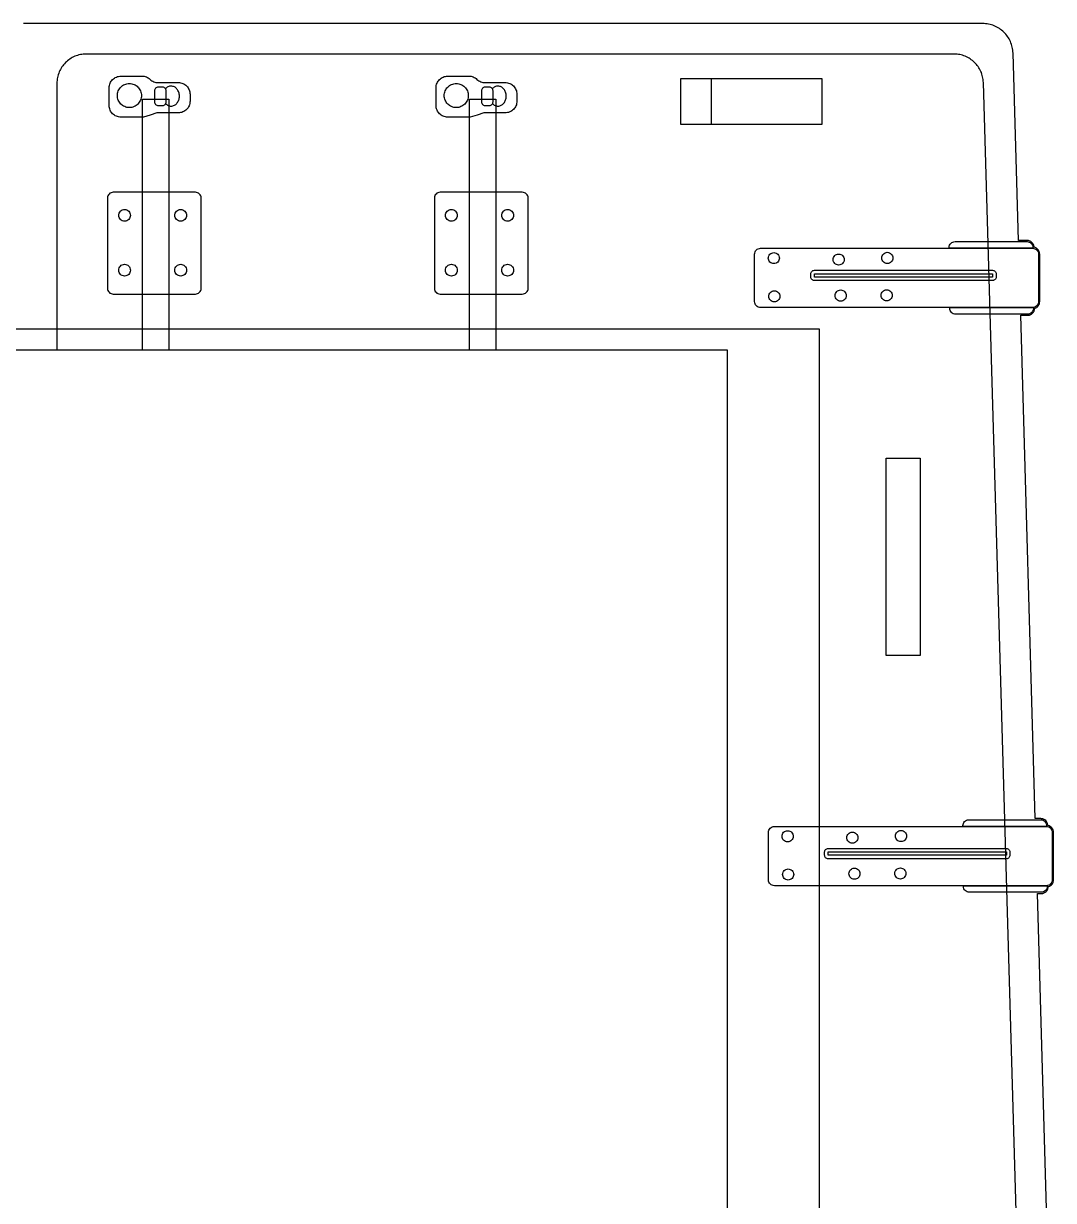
# Model space of a CAD drawing. Extents: x -295 to 296, y -191 to 193.
# Drawn here: x -168.9 to -46, y 26 to 166.5 of the extents above; entities that cross this region are included whole.
import ezdxf

# ---------------------------------------------------------------- set-up
doc = ezdxf.new("R2010")
doc.units = 0
doc.layers.add('레이어_1', color=18, linetype='CONTINUOUS')
doc.layers.add('레이어_2', color=1, linetype='CONTINUOUS')

msp = doc.modelspace()

# ---------------------------------------------------------------- linework, layer by layer
at = {"layer": '레이어_1'}
for points in [[(-46.49, 12.47), (-47.94, 62.67), (-47.46, 62.67), (-47.38, 62.68), (-47.3, 62.69), (-47.22, 62.71), (-47.14, 62.74), (-47.07, 62.77), (-47, 62.81), (-46.88, 62.91), (-46.82, 62.97), (-46.77, 63.04), (-46.73, 63.1), (-46.7, 63.18), (-46.67, 63.25), (-46.64, 63.33), (-46.63, 63.41), (-46.62, 63.5), (-46.5, 63.55), (-46.38, 63.61), (-46.27, 63.7), (-46.19, 63.8), (-46.11, 63.91), (-46.06, 64.03), (-46.03, 64.17), (-46.02, 64.3), (-46.02, 69.97), (-46.03, 70.12), (-46.07, 70.25), (-46.13, 70.38), (-46.21, 70.5), (-46.3, 70.6), (-46.42, 70.68), (-46.55, 70.75), (-46.69, 70.79), (-46.69, 70.88), (-46.71, 70.96), (-46.73, 71.03), (-46.76, 71.11), (-46.8, 71.18), (-46.84, 71.25), (-46.94, 71.37), (-47.06, 71.47), (-47.13, 71.51), (-47.2, 71.54), (-47.28, 71.57), (-47.36, 71.59), (-47.44, 71.6), (-47.53, 71.61), (-48.2, 71.61), (-49.93, 131.67), (-49.11, 131.67), (-49.02, 131.67), (-48.94, 131.68), (-48.86, 131.7), (-48.78, 131.73), (-48.71, 131.77), (-48.64, 131.81), (-48.52, 131.91), (-48.47, 131.97), (-48.42, 132.03), (-48.37, 132.1), (-48.34, 132.17), (-48.31, 132.24), (-48.29, 132.32), (-48.27, 132.4), (-48.27, 132.49), (-48.14, 132.54), (-48.02, 132.61), (-47.92, 132.69), (-47.83, 132.79), (-47.76, 132.9), (-47.7, 133.03), (-47.67, 133.16), (-47.66, 133.3), (-47.66, 138.96), (-47.67, 139.11), (-47.71, 139.25), (-47.77, 139.37), (-47.85, 139.49), (-47.95, 139.59), (-48.06, 139.68), (-48.19, 139.74), (-48.33, 139.78), (-48.34, 139.87), (-48.35, 139.95), (-48.37, 140.03), (-48.4, 140.1), (-48.44, 140.17), (-48.48, 140.24), (-48.58, 140.36), (-48.71, 140.46), (-48.78, 140.5), (-48.85, 140.53), (-48.92, 140.56), (-49, 140.58), (-49.08, 140.59), (-49.17, 140.6), (-50.19, 140.6), (-50.84, 162.95), (-50.85, 163.13), (-50.87, 163.31), (-50.89, 163.49), (-50.93, 163.66), (-50.97, 163.84), (-51.03, 164), (-51.09, 164.17), (-51.15, 164.33), (-51.23, 164.49), (-51.31, 164.64), (-51.4, 164.79), (-51.49, 164.93), (-51.6, 165.07), (-51.71, 165.2), (-51.82, 165.33), (-51.94, 165.45), (-52.07, 165.57), (-52.2, 165.68), (-52.33, 165.78), (-52.47, 165.88), (-52.62, 165.97), (-52.77, 166.06), (-52.93, 166.14), (-53.08, 166.21), (-53.25, 166.27), (-53.41, 166.32), (-53.58, 166.37), (-53.76, 166.41), (-53.93, 166.44), (-54.11, 166.46), (-54.29, 166.48), (-54.48, 166.48), (-164.95, 166.48), (-168.94, 166.48)], [(-47.7, -71.5), (-54.38, 159.44), (-54.39, 159.62), (-54.41, 159.79), (-54.43, 159.96), (-54.47, 160.13), (-54.51, 160.3), (-54.56, 160.46), (-54.62, 160.62), (-54.68, 160.77), (-54.75, 160.92), (-54.83, 161.07), (-54.92, 161.21), (-55.01, 161.35), (-55.11, 161.48), (-55.21, 161.61), (-55.32, 161.73), (-55.44, 161.85), (-55.56, 161.96), (-55.68, 162.07), (-55.82, 162.17), (-55.95, 162.27), (-56.09, 162.35), (-56.24, 162.43), (-56.39, 162.51), (-56.54, 162.58), (-56.7, 162.64), (-56.86, 162.69), (-57.02, 162.74), (-57.18, 162.77), (-57.35, 162.8), (-57.53, 162.82), (-57.7, 162.84), (-57.88, 162.84), (-161.45, 162.84), (-161.63, 162.84), (-161.81, 162.82), (-161.99, 162.8), (-162.16, 162.77), (-162.33, 162.73), (-162.49, 162.68), (-162.66, 162.63), (-162.82, 162.57), (-162.97, 162.5), (-163.12, 162.42), (-163.27, 162.33), (-163.41, 162.24), (-163.55, 162.15), (-163.68, 162.04), (-163.81, 161.93), (-163.93, 161.82), (-164.04, 161.69), (-164.15, 161.57), (-164.26, 161.44), (-164.36, 161.3), (-164.45, 161.16), (-164.53, 161.01), (-164.61, 160.86), (-164.68, 160.7), (-164.74, 160.55), (-164.8, 160.38), (-164.84, 160.22), (-164.88, 160.05), (-164.91, 159.87), (-164.94, 159.7), (-164.95, 159.52), (-164.95, 159.34), (-164.95, 127.5)]]:
    msp.add_lwpolyline(points, dxfattribs=at)
for points in [[(-252.94, 22.5), (-84.94, 22.5), (-84.94, 127.5), (-252.94, 127.5)], [(-61.91, 114.61), (-61.91, 91.09), (-65.97, 91.09), (-65.97, 114.61)], [(-61.91, 114.61), (-61.91, 91.09), (-65.97, 91.09), (-65.97, 114.61)]]:
    msp.add_lwpolyline(points, close=True, dxfattribs=at)
at = {"layer": '레이어_2'}
for points in [[(-149.07, 158.04), (-149.07, 157.22), (-149.08, 157.08), (-149.1, 156.94), (-149.13, 156.8), (-149.18, 156.67), (-149.24, 156.55), (-149.31, 156.44), (-149.39, 156.33), (-149.48, 156.23), (-149.58, 156.14), (-149.69, 156.06), (-149.8, 155.99), (-149.93, 155.93), (-150.06, 155.88), (-150.19, 155.85), (-150.33, 155.83), (-150.47, 155.82), (-153.02, 155.82), (-153.83, 155.56), (-154.64, 155.3), (-157.32, 155.3), (-157.46, 155.31), (-157.6, 155.33), (-157.73, 155.37), (-157.86, 155.41), (-157.99, 155.47), (-158.1, 155.54), (-158.21, 155.62), (-158.31, 155.71), (-158.4, 155.81), (-158.48, 155.92), (-158.55, 156.04), (-158.61, 156.16), (-158.65, 156.29), (-158.69, 156.42), (-158.71, 156.56), (-158.72, 156.7), (-158.72, 158.81), (-158.71, 158.96), (-158.69, 159.09), (-158.65, 159.23), (-158.61, 159.36), (-158.55, 159.48), (-158.48, 159.59), (-158.4, 159.7), (-158.31, 159.8), (-158.21, 159.89), (-158.1, 159.97), (-157.99, 160.04), (-157.86, 160.1), (-157.73, 160.15), (-157.6, 160.18), (-157.46, 160.2), (-157.32, 160.21), (-154.8, 160.21), (-154.8, 160.21), (-154.67, 160.21), (-154.54, 160.19), (-154.41, 160.16), (-154.28, 160.11), (-154.16, 160.06), (-154.05, 159.99), (-153.94, 159.91), (-153.84, 159.82), (-153.73, 159.74), (-153.63, 159.66), (-153.51, 159.59), (-153.39, 159.54), (-153.26, 159.49), (-153.14, 159.46), (-153, 159.44), (-152.87, 159.44), (-150.47, 159.44), (-150.33, 159.43), (-150.19, 159.41), (-150.06, 159.37), (-149.93, 159.33), (-149.8, 159.27), (-149.69, 159.2), (-149.58, 159.12), (-149.48, 159.03), (-149.39, 158.93), (-149.31, 158.82), (-149.24, 158.7), (-149.18, 158.58), (-149.13, 158.45), (-149.1, 158.32), (-149.08, 158.18)], [(-110.06, 158.04), (-110.06, 157.22), (-110.07, 157.08), (-110.09, 156.94), (-110.12, 156.8), (-110.17, 156.67), (-110.23, 156.55), (-110.3, 156.44), (-110.38, 156.33), (-110.47, 156.23), (-110.57, 156.14), (-110.68, 156.06), (-110.79, 155.99), (-110.91, 155.93), (-111.04, 155.88), (-111.18, 155.85), (-111.32, 155.83), (-111.46, 155.82), (-114, 155.82), (-114.81, 155.56), (-115.62, 155.3), (-118.3, 155.3), (-118.45, 155.31), (-118.59, 155.33), (-118.72, 155.37), (-118.85, 155.41), (-118.97, 155.47), (-119.09, 155.54), (-119.19, 155.62), (-119.29, 155.71), (-119.38, 155.81), (-119.47, 155.92), (-119.54, 156.04), (-119.59, 156.16), (-119.64, 156.29), (-119.68, 156.42), (-119.7, 156.56), (-119.7, 156.7), (-119.7, 158.81), (-119.7, 158.96), (-119.68, 159.09), (-119.64, 159.23), (-119.59, 159.36), (-119.54, 159.48), (-119.47, 159.59), (-119.38, 159.7), (-119.29, 159.8), (-119.19, 159.89), (-119.09, 159.97), (-118.97, 160.04), (-118.85, 160.1), (-118.72, 160.15), (-118.59, 160.18), (-118.45, 160.2), (-118.3, 160.21), (-115.79, 160.21), (-115.79, 160.21), (-115.66, 160.21), (-115.52, 160.19), (-115.39, 160.16), (-115.27, 160.11), (-115.15, 160.06), (-115.03, 159.99), (-114.92, 159.91), (-114.82, 159.82), (-114.72, 159.74), (-114.61, 159.66), (-114.5, 159.59), (-114.38, 159.54), (-114.25, 159.49), (-114.12, 159.46), (-113.99, 159.44), (-113.86, 159.44), (-111.46, 159.44), (-111.32, 159.43), (-111.18, 159.41), (-111.04, 159.37), (-110.91, 159.33), (-110.79, 159.27), (-110.68, 159.2), (-110.57, 159.12), (-110.47, 159.03), (-110.38, 158.93), (-110.3, 158.82), (-110.23, 158.7), (-110.17, 158.58), (-110.12, 158.45), (-110.09, 158.32), (-110.07, 158.18)], [(-156.31, 159.32), (-156.16, 159.31), (-156.02, 159.29), (-155.88, 159.26), (-155.75, 159.21), (-155.62, 159.15), (-155.5, 159.08), (-155.39, 158.99), (-155.29, 158.9), (-155.2, 158.8), (-155.12, 158.69), (-155.05, 158.57), (-154.99, 158.44), (-154.94, 158.31), (-154.9, 158.18), (-154.88, 158.03), (-154.87, 157.89), (-154.88, 157.74), (-154.9, 157.6), (-154.94, 157.46), (-154.99, 157.33), (-155.05, 157.2), (-155.12, 157.09), (-155.2, 156.98), (-155.29, 156.87), (-155.39, 156.78), (-155.5, 156.7), (-155.62, 156.63), (-155.75, 156.57), (-155.88, 156.52), (-156.02, 156.48), (-156.16, 156.46), (-156.31, 156.45), (-156.45, 156.46), (-156.6, 156.48), (-156.73, 156.52), (-156.86, 156.57), (-156.99, 156.63), (-157.11, 156.7), (-157.22, 156.78), (-157.32, 156.87), (-157.41, 156.98), (-157.49, 157.09), (-157.57, 157.2), (-157.63, 157.33), (-157.68, 157.46), (-157.71, 157.6), (-157.73, 157.74), (-157.74, 157.89), (-157.73, 158.03), (-157.71, 158.18), (-157.68, 158.31), (-157.63, 158.44), (-157.57, 158.57), (-157.49, 158.69), (-157.41, 158.8), (-157.32, 158.9), (-157.22, 158.99), (-157.11, 159.08), (-156.99, 159.15), (-156.86, 159.21), (-156.73, 159.26), (-156.6, 159.29), (-156.45, 159.31)], [(-152.38, 158.92), (-152.29, 158.92), (-152.21, 158.89), (-152.14, 158.85), (-152.08, 158.8), (-152.03, 158.74), (-151.99, 158.67), (-151.97, 158.59), (-151.96, 158.5), (-151.96, 157.09), (-151.97, 157), (-151.99, 156.92), (-152.03, 156.85), (-152.08, 156.79), (-152.14, 156.74), (-152.21, 156.7), (-152.29, 156.68), (-152.38, 156.67), (-152.84, 156.67), (-152.93, 156.68), (-153.01, 156.7), (-153.08, 156.74), (-153.14, 156.79), (-153.19, 156.85), (-153.23, 156.92), (-153.25, 157), (-153.26, 157.09), (-153.26, 158.5), (-153.25, 158.59), (-153.23, 158.67), (-153.19, 158.74), (-153.14, 158.8), (-153.08, 158.85), (-153.01, 158.89), (-152.93, 158.92), (-152.84, 158.92)], [(-117.29, 159.32), (-117.15, 159.31), (-117, 159.29), (-116.87, 159.26), (-116.74, 159.21), (-116.61, 159.15), (-116.49, 159.08), (-116.38, 158.99), (-116.28, 158.9), (-116.19, 158.8), (-116.1, 158.69), (-116.03, 158.57), (-115.97, 158.44), (-115.92, 158.31), (-115.89, 158.18), (-115.87, 158.03), (-115.86, 157.89), (-115.87, 157.74), (-115.89, 157.6), (-115.92, 157.46), (-115.97, 157.33), (-116.03, 157.2), (-116.1, 157.09), (-116.19, 156.98), (-116.28, 156.87), (-116.38, 156.78), (-116.49, 156.7), (-116.61, 156.63), (-116.74, 156.57), (-116.87, 156.52), (-117, 156.48), (-117.15, 156.46), (-117.29, 156.45), (-117.44, 156.46), (-117.58, 156.48), (-117.72, 156.52), (-117.85, 156.57), (-117.98, 156.63), (-118.09, 156.7), (-118.2, 156.78), (-118.31, 156.87), (-118.4, 156.98), (-118.48, 157.09), (-118.55, 157.2), (-118.61, 157.33), (-118.66, 157.46), (-118.7, 157.6), (-118.72, 157.74), (-118.73, 157.89), (-118.72, 158.03), (-118.7, 158.18), (-118.66, 158.31), (-118.61, 158.44), (-118.55, 158.57), (-118.48, 158.69), (-118.4, 158.8), (-118.31, 158.9), (-118.2, 158.99), (-118.09, 159.08), (-117.98, 159.15), (-117.85, 159.21), (-117.72, 159.26), (-117.58, 159.29), (-117.44, 159.31)], [(-113.36, 158.92), (-113.28, 158.92), (-113.2, 158.89), (-113.13, 158.85), (-113.07, 158.8), (-113.02, 158.74), (-112.98, 158.67), (-112.95, 158.59), (-112.94, 158.5), (-112.94, 157.09), (-112.95, 157), (-112.98, 156.92), (-113.02, 156.85), (-113.07, 156.79), (-113.13, 156.74), (-113.2, 156.7), (-113.28, 156.68), (-113.36, 156.67), (-113.83, 156.67), (-113.91, 156.68), (-113.99, 156.7), (-114.06, 156.74), (-114.13, 156.79), (-114.18, 156.85), (-114.22, 156.92), (-114.24, 157), (-114.25, 157.09), (-114.25, 158.5), (-114.24, 158.59), (-114.22, 158.67), (-114.18, 158.74), (-114.13, 158.8), (-114.06, 158.85), (-113.99, 158.89), (-113.91, 158.92), (-113.83, 158.92)], [(-73.67, 154.42), (-90.49, 154.42), (-90.49, 159.94), (-73.67, 159.94)], [(-156.88, 144.29), (-156.74, 144.28), (-156.61, 144.24), (-156.49, 144.17), (-156.39, 144.09), (-156.3, 143.98), (-156.24, 143.86), (-156.2, 143.73), (-156.18, 143.59), (-156.2, 143.45), (-156.24, 143.32), (-156.3, 143.2), (-156.39, 143.1), (-156.49, 143.01), (-156.61, 142.95), (-156.74, 142.91), (-156.88, 142.89), (-157.02, 142.91), (-157.16, 142.95), (-157.28, 143.01), (-157.38, 143.1), (-157.46, 143.2), (-157.53, 143.32), (-157.57, 143.45), (-157.58, 143.59), (-157.57, 143.73), (-157.53, 143.86), (-157.46, 143.98), (-157.38, 144.09), (-157.28, 144.17), (-157.16, 144.24), (-157.02, 144.28)], [(-150.18, 144.29), (-150.04, 144.28), (-149.91, 144.24), (-149.79, 144.17), (-149.69, 144.09), (-149.6, 143.98), (-149.54, 143.86), (-149.5, 143.73), (-149.48, 143.59), (-149.5, 143.45), (-149.54, 143.32), (-149.6, 143.2), (-149.69, 143.1), (-149.79, 143.01), (-149.91, 142.95), (-150.04, 142.91), (-150.18, 142.89), (-150.32, 142.91), (-150.45, 142.95), (-150.57, 143.01), (-150.68, 143.1), (-150.76, 143.2), (-150.83, 143.32), (-150.87, 143.45), (-150.88, 143.59), (-150.87, 143.73), (-150.83, 143.86), (-150.76, 143.98), (-150.68, 144.09), (-150.57, 144.17), (-150.45, 144.24), (-150.32, 144.28)], [(-150.18, 144.29), (-150.04, 144.28), (-149.91, 144.24), (-149.79, 144.17), (-149.69, 144.09), (-149.6, 143.98), (-149.54, 143.86), (-149.5, 143.73), (-149.48, 143.59), (-149.5, 143.45), (-149.54, 143.32), (-149.6, 143.2), (-149.69, 143.1), (-149.79, 143.01), (-149.91, 142.95), (-150.04, 142.91), (-150.18, 142.89), (-150.32, 142.91), (-150.45, 142.95), (-150.57, 143.01), (-150.68, 143.1), (-150.76, 143.2), (-150.83, 143.32), (-150.87, 143.45), (-150.88, 143.59), (-150.87, 143.73), (-150.83, 143.86), (-150.76, 143.98), (-150.68, 144.09), (-150.57, 144.17), (-150.45, 144.24), (-150.32, 144.28)], [(-117.87, 144.29), (-117.73, 144.28), (-117.6, 144.24), (-117.48, 144.17), (-117.38, 144.09), (-117.29, 143.98), (-117.23, 143.86), (-117.18, 143.73), (-117.17, 143.59), (-117.18, 143.45), (-117.23, 143.32), (-117.29, 143.2), (-117.38, 143.1), (-117.48, 143.01), (-117.6, 142.95), (-117.73, 142.91), (-117.87, 142.89), (-118.01, 142.91), (-118.14, 142.95), (-118.26, 143.01), (-118.37, 143.1), (-118.45, 143.2), (-118.52, 143.32), (-118.56, 143.45), (-118.57, 143.59), (-118.56, 143.73), (-118.52, 143.86), (-118.45, 143.98), (-118.37, 144.09), (-118.26, 144.17), (-118.14, 144.24), (-118.01, 144.28)], [(-111.17, 144.29), (-111.03, 144.28), (-110.9, 144.24), (-110.78, 144.17), (-110.67, 144.09), (-110.59, 143.98), (-110.52, 143.86), (-110.48, 143.73), (-110.47, 143.59), (-110.48, 143.45), (-110.52, 143.32), (-110.59, 143.2), (-110.67, 143.1), (-110.78, 143.01), (-110.9, 142.95), (-111.03, 142.91), (-111.17, 142.89), (-111.31, 142.91), (-111.44, 142.95), (-111.56, 143.01), (-111.66, 143.1), (-111.75, 143.2), (-111.81, 143.32), (-111.85, 143.45), (-111.87, 143.59), (-111.85, 143.73), (-111.81, 143.86), (-111.75, 143.98), (-111.66, 144.09), (-111.56, 144.17), (-111.44, 144.24), (-111.31, 144.28)], [(-111.17, 144.29), (-111.03, 144.28), (-110.9, 144.24), (-110.78, 144.17), (-110.67, 144.09), (-110.59, 143.98), (-110.52, 143.86), (-110.48, 143.73), (-110.47, 143.59), (-110.48, 143.45), (-110.52, 143.32), (-110.59, 143.2), (-110.67, 143.1), (-110.78, 143.01), (-110.9, 142.95), (-111.03, 142.91), (-111.17, 142.89), (-111.31, 142.91), (-111.44, 142.95), (-111.56, 143.01), (-111.66, 143.1), (-111.75, 143.2), (-111.81, 143.32), (-111.85, 143.45), (-111.87, 143.59), (-111.85, 143.73), (-111.81, 143.86), (-111.75, 143.98), (-111.66, 144.09), (-111.56, 144.17), (-111.44, 144.24), (-111.31, 144.28)], [(-57.76, 140.46), (-49.17, 140.46), (-49.03, 140.44), (-48.9, 140.4), (-48.78, 140.34), (-48.67, 140.25), (-48.59, 140.15), (-48.52, 140.03), (-48.48, 139.9), (-48.47, 139.76), (-48.47, 139.67), (-58.46, 139.67), (-58.46, 139.76), (-58.45, 139.9), (-58.41, 140.03), (-58.35, 140.15), (-58.26, 140.25), (-58.16, 140.34), (-58.04, 140.4), (-57.91, 140.44)], [(-47.8, 133.3), (-47.81, 133.16), (-47.86, 133.02), (-47.92, 132.9), (-48.01, 132.8), (-48.11, 132.72), (-48.23, 132.65), (-48.36, 132.61), (-48.5, 132.6), (-80.98, 132.6), (-81.12, 132.61), (-81.25, 132.65), (-81.37, 132.72), (-81.47, 132.8), (-81.56, 132.9), (-81.62, 133.02), (-81.66, 133.16), (-81.68, 133.3), (-81.68, 138.96), (-81.66, 139.1), (-81.62, 139.23), (-81.56, 139.35), (-81.47, 139.46), (-81.37, 139.54), (-81.25, 139.61), (-81.12, 139.65), (-80.98, 139.66), (-48.5, 139.66), (-48.36, 139.65), (-48.23, 139.61), (-48.11, 139.54), (-48.01, 139.46), (-47.92, 139.35), (-47.86, 139.23), (-47.81, 139.1), (-47.8, 138.96)], [(-79.39, 139.15), (-79.26, 139.14), (-79.13, 139.1), (-79.02, 139.04), (-78.92, 138.96), (-78.84, 138.86), (-78.78, 138.75), (-78.74, 138.62), (-78.73, 138.49), (-78.74, 138.36), (-78.78, 138.23), (-78.84, 138.12), (-78.92, 138.02), (-79.02, 137.94), (-79.13, 137.88), (-79.26, 137.84), (-79.39, 137.83), (-79.52, 137.84), (-79.65, 137.88), (-79.76, 137.94), (-79.86, 138.02), (-79.94, 138.12), (-80, 138.23), (-80.04, 138.36), (-80.05, 138.49), (-80.04, 138.62), (-80, 138.75), (-79.94, 138.86), (-79.86, 138.96), (-79.76, 139.04), (-79.65, 139.1), (-79.52, 139.14)], [(-65.85, 139.18), (-65.72, 139.16), (-65.59, 139.12), (-65.48, 139.06), (-65.38, 138.98), (-65.3, 138.88), (-65.24, 138.77), (-65.2, 138.65), (-65.19, 138.51), (-65.2, 138.38), (-65.24, 138.26), (-65.3, 138.14), (-65.38, 138.05), (-65.48, 137.96), (-65.59, 137.9), (-65.72, 137.86), (-65.85, 137.85), (-65.98, 137.86), (-66.11, 137.9), (-66.22, 137.96), (-66.32, 138.05), (-66.4, 138.14), (-66.46, 138.26), (-66.5, 138.38), (-66.51, 138.51), (-66.5, 138.65), (-66.46, 138.77), (-66.4, 138.88), (-66.32, 138.98), (-66.22, 139.06), (-66.11, 139.12), (-65.98, 139.16)], [(-156.88, 137.75), (-156.74, 137.73), (-156.61, 137.69), (-156.49, 137.63), (-156.39, 137.54), (-156.3, 137.44), (-156.24, 137.32), (-156.2, 137.19), (-156.18, 137.05), (-156.2, 136.91), (-156.24, 136.77), (-156.3, 136.66), (-156.39, 136.55), (-156.49, 136.47), (-156.61, 136.4), (-156.74, 136.36), (-156.88, 136.35), (-157.02, 136.36), (-157.16, 136.4), (-157.28, 136.47), (-157.38, 136.55), (-157.46, 136.66), (-157.53, 136.77), (-157.57, 136.91), (-157.58, 137.05), (-157.57, 137.19), (-157.53, 137.32), (-157.46, 137.44), (-157.38, 137.54), (-157.28, 137.63), (-157.16, 137.69), (-157.02, 137.73)], [(-150.18, 137.75), (-150.04, 137.73), (-149.91, 137.69), (-149.79, 137.63), (-149.69, 137.54), (-149.6, 137.44), (-149.54, 137.32), (-149.5, 137.19), (-149.48, 137.05), (-149.5, 136.91), (-149.54, 136.77), (-149.6, 136.66), (-149.69, 136.55), (-149.79, 136.47), (-149.91, 136.4), (-150.04, 136.36), (-150.18, 136.35), (-150.32, 136.36), (-150.45, 136.4), (-150.57, 136.47), (-150.68, 136.55), (-150.76, 136.66), (-150.83, 136.77), (-150.87, 136.91), (-150.88, 137.05), (-150.87, 137.19), (-150.83, 137.32), (-150.76, 137.44), (-150.68, 137.54), (-150.57, 137.63), (-150.45, 137.69), (-150.32, 137.73)], [(-150.18, 137.75), (-150.04, 137.73), (-149.91, 137.69), (-149.79, 137.63), (-149.69, 137.54), (-149.6, 137.44), (-149.54, 137.32), (-149.5, 137.19), (-149.48, 137.05), (-149.5, 136.91), (-149.54, 136.77), (-149.6, 136.66), (-149.69, 136.55), (-149.79, 136.47), (-149.91, 136.4), (-150.04, 136.36), (-150.18, 136.35), (-150.32, 136.36), (-150.45, 136.4), (-150.57, 136.47), (-150.68, 136.55), (-150.76, 136.66), (-150.83, 136.77), (-150.87, 136.91), (-150.88, 137.05), (-150.87, 137.19), (-150.83, 137.32), (-150.76, 137.44), (-150.68, 137.54), (-150.57, 137.63), (-150.45, 137.69), (-150.32, 137.73)], [(-117.87, 137.75), (-117.73, 137.73), (-117.6, 137.69), (-117.48, 137.63), (-117.38, 137.54), (-117.29, 137.44), (-117.23, 137.32), (-117.18, 137.19), (-117.17, 137.05), (-117.18, 136.91), (-117.23, 136.77), (-117.29, 136.66), (-117.38, 136.55), (-117.48, 136.47), (-117.6, 136.4), (-117.73, 136.36), (-117.87, 136.35), (-118.01, 136.36), (-118.14, 136.4), (-118.26, 136.47), (-118.37, 136.55), (-118.45, 136.66), (-118.52, 136.77), (-118.56, 136.91), (-118.57, 137.05), (-118.56, 137.19), (-118.52, 137.32), (-118.45, 137.44), (-118.37, 137.54), (-118.26, 137.63), (-118.14, 137.69), (-118.01, 137.73)], [(-111.17, 137.75), (-111.03, 137.73), (-110.9, 137.69), (-110.78, 137.63), (-110.67, 137.54), (-110.59, 137.44), (-110.52, 137.32), (-110.48, 137.19), (-110.47, 137.05), (-110.48, 136.91), (-110.52, 136.77), (-110.59, 136.66), (-110.67, 136.55), (-110.78, 136.47), (-110.9, 136.4), (-111.03, 136.36), (-111.17, 136.35), (-111.31, 136.36), (-111.44, 136.4), (-111.56, 136.47), (-111.66, 136.55), (-111.75, 136.66), (-111.81, 136.77), (-111.85, 136.91), (-111.87, 137.05), (-111.85, 137.19), (-111.81, 137.32), (-111.75, 137.44), (-111.66, 137.54), (-111.56, 137.63), (-111.44, 137.69), (-111.31, 137.73)], [(-111.17, 137.75), (-111.03, 137.73), (-110.9, 137.69), (-110.78, 137.63), (-110.67, 137.54), (-110.59, 137.44), (-110.52, 137.32), (-110.48, 137.19), (-110.47, 137.05), (-110.48, 136.91), (-110.52, 136.77), (-110.59, 136.66), (-110.67, 136.55), (-110.78, 136.47), (-110.9, 136.4), (-111.03, 136.36), (-111.17, 136.35), (-111.31, 136.36), (-111.44, 136.4), (-111.56, 136.47), (-111.66, 136.55), (-111.75, 136.66), (-111.81, 136.77), (-111.85, 136.91), (-111.87, 137.05), (-111.85, 137.19), (-111.81, 137.32), (-111.75, 137.44), (-111.66, 137.54), (-111.56, 137.63), (-111.44, 137.69), (-111.31, 137.73)], [(-71.66, 138.98), (-71.53, 138.97), (-71.4, 138.93), (-71.29, 138.87), (-71.19, 138.79), (-71.11, 138.69), (-71.05, 138.58), (-71.01, 138.45), (-71, 138.32), (-71.01, 138.19), (-71.05, 138.06), (-71.11, 137.95), (-71.19, 137.85), (-71.29, 137.77), (-71.4, 137.71), (-71.53, 137.67), (-71.66, 137.66), (-71.8, 137.67), (-71.92, 137.71), (-72.03, 137.77), (-72.13, 137.85), (-72.21, 137.95), (-72.27, 138.06), (-72.31, 138.19), (-72.32, 138.32), (-72.31, 138.45), (-72.27, 138.58), (-72.21, 138.69), (-72.13, 138.79), (-72.03, 138.87), (-71.92, 138.93), (-71.8, 138.97)], [(-53.28, 137.04), (-53.19, 137.03), (-53.12, 137), (-53.04, 136.97), (-52.98, 136.91), (-52.93, 136.85), (-52.89, 136.78), (-52.87, 136.7), (-52.86, 136.62), (-52.86, 136.22), (-52.87, 136.14), (-52.89, 136.06), (-52.93, 135.99), (-52.98, 135.93), (-53.04, 135.88), (-53.12, 135.84), (-53.19, 135.81), (-53.28, 135.8), (-74.55, 135.8), (-74.64, 135.81), (-74.72, 135.84), (-74.79, 135.88), (-74.85, 135.93), (-74.9, 135.99), (-74.94, 136.06), (-74.96, 136.14), (-74.97, 136.22), (-74.97, 136.62), (-74.96, 136.7), (-74.94, 136.78), (-74.9, 136.85), (-74.85, 136.91), (-74.79, 136.97), (-74.72, 137), (-74.64, 137.03), (-74.55, 137.04)], [(-53.28, 136.62), (-53.28, 136.22), (-74.55, 136.22), (-74.55, 136.62)], [(-79.33, 134.59), (-79.19, 134.58), (-79.07, 134.54), (-78.96, 134.48), (-78.86, 134.4), (-78.78, 134.3), (-78.72, 134.19), (-78.68, 134.07), (-78.66, 133.93), (-78.68, 133.8), (-78.72, 133.67), (-78.78, 133.56), (-78.86, 133.46), (-78.96, 133.38), (-79.07, 133.32), (-79.19, 133.28), (-79.33, 133.27), (-79.46, 133.28), (-79.58, 133.32), (-79.7, 133.38), (-79.79, 133.46), (-79.88, 133.56), (-79.94, 133.67), (-79.98, 133.8), (-79.99, 133.93), (-79.98, 134.07), (-79.94, 134.19), (-79.88, 134.3), (-79.79, 134.4), (-79.7, 134.48), (-79.58, 134.54), (-79.46, 134.58)], [(-71.41, 134.69), (-71.28, 134.67), (-71.16, 134.63), (-71.04, 134.57), (-70.95, 134.49), (-70.87, 134.39), (-70.8, 134.28), (-70.77, 134.16), (-70.75, 134.02), (-70.77, 133.89), (-70.8, 133.76), (-70.87, 133.65), (-70.95, 133.55), (-71.04, 133.47), (-71.16, 133.41), (-71.28, 133.37), (-71.41, 133.36), (-71.55, 133.37), (-71.67, 133.41), (-71.79, 133.47), (-71.88, 133.55), (-71.96, 133.65), (-72.03, 133.76), (-72.06, 133.89), (-72.08, 134.02), (-72.06, 134.16), (-72.03, 134.28), (-71.96, 134.39), (-71.88, 134.49), (-71.79, 134.57), (-71.67, 134.63), (-71.55, 134.67)], [(-65.93, 134.71), (-65.8, 134.7), (-65.67, 134.66), (-65.56, 134.6), (-65.46, 134.52), (-65.38, 134.42), (-65.32, 134.31), (-65.28, 134.19), (-65.27, 134.05), (-65.28, 133.92), (-65.32, 133.79), (-65.38, 133.68), (-65.46, 133.58), (-65.56, 133.5), (-65.67, 133.44), (-65.8, 133.4), (-65.93, 133.39), (-66.07, 133.4), (-66.19, 133.44), (-66.3, 133.5), (-66.4, 133.58), (-66.48, 133.68), (-66.54, 133.79), (-66.58, 133.92), (-66.59, 134.05), (-66.58, 134.19), (-66.54, 134.31), (-66.48, 134.42), (-66.4, 134.52), (-66.3, 134.6), (-66.19, 134.66), (-66.07, 134.7)], [(-48.41, 132.6), (-48.41, 132.51), (-48.42, 132.37), (-48.46, 132.23), (-48.53, 132.12), (-48.61, 132.01), (-48.72, 131.93), (-48.83, 131.86), (-48.97, 131.82), (-49.11, 131.81), (-57.7, 131.81), (-57.84, 131.82), (-57.98, 131.86), (-58.09, 131.93), (-58.2, 132.01), (-58.28, 132.12), (-58.35, 132.23), (-58.39, 132.37), (-58.4, 132.51), (-58.4, 132.6)], [(-263.94, 20), (-73.94, 20), (-73.94, 130), (-263.94, 130)], [(-46.16, 64.3), (-46.17, 64.16), (-46.21, 64.03), (-46.28, 63.91), (-46.36, 63.81), (-46.47, 63.72), (-46.58, 63.66), (-46.72, 63.62), (-46.86, 63.6), (-79.33, 63.6), (-79.47, 63.62), (-79.61, 63.66), (-79.72, 63.72), (-79.83, 63.81), (-79.91, 63.91), (-79.98, 64.03), (-80.02, 64.16), (-80.03, 64.3), (-80.03, 69.97), (-80.02, 70.11), (-79.98, 70.24), (-79.91, 70.36), (-79.83, 70.46), (-79.72, 70.55), (-79.61, 70.61), (-79.47, 70.65), (-79.33, 70.67), (-46.86, 70.67), (-46.72, 70.65), (-46.58, 70.61), (-46.47, 70.55), (-46.36, 70.46), (-46.28, 70.36), (-46.21, 70.24), (-46.17, 70.11), (-46.16, 69.97)], [(-56.12, 71.47), (-47.53, 71.47), (-47.38, 71.45), (-47.25, 71.41), (-47.13, 71.35), (-47.03, 71.26), (-46.95, 71.16), (-46.88, 71.04), (-46.84, 70.91), (-46.83, 70.77), (-46.83, 70.68), (-56.82, 70.68), (-56.82, 70.77), (-56.81, 70.91), (-56.77, 71.04), (-56.7, 71.16), (-56.62, 71.26), (-56.51, 71.35), (-56.39, 71.41), (-56.26, 71.45)], [(-77.75, 70.16), (-77.61, 70.15), (-77.49, 70.11), (-77.38, 70.05), (-77.28, 69.97), (-77.2, 69.87), (-77.14, 69.76), (-77.1, 69.63), (-77.08, 69.5), (-77.1, 69.36), (-77.14, 69.24), (-77.2, 69.13), (-77.28, 69.03), (-77.38, 68.95), (-77.49, 68.89), (-77.61, 68.85), (-77.75, 68.83), (-77.88, 68.85), (-78, 68.89), (-78.12, 68.95), (-78.22, 69.03), (-78.3, 69.13), (-78.36, 69.24), (-78.4, 69.36), (-78.41, 69.5), (-78.4, 69.63), (-78.36, 69.76), (-78.3, 69.87), (-78.22, 69.97), (-78.12, 70.05), (-78, 70.11), (-77.88, 70.15)], [(-70.02, 69.99), (-69.89, 69.98), (-69.76, 69.94), (-69.65, 69.88), (-69.55, 69.8), (-69.47, 69.7), (-69.41, 69.59), (-69.37, 69.46), (-69.36, 69.33), (-69.37, 69.19), (-69.41, 69.07), (-69.47, 68.96), (-69.55, 68.86), (-69.65, 68.78), (-69.76, 68.72), (-69.89, 68.68), (-70.02, 68.67), (-70.15, 68.68), (-70.28, 68.72), (-70.39, 68.78), (-70.49, 68.86), (-70.57, 68.96), (-70.63, 69.07), (-70.67, 69.19), (-70.68, 69.33), (-70.67, 69.46), (-70.63, 69.59), (-70.57, 69.7), (-70.49, 69.8), (-70.39, 69.88), (-70.28, 69.94), (-70.15, 69.98)], [(-64.21, 70.18), (-64.07, 70.17), (-63.95, 70.13), (-63.84, 70.07), (-63.74, 69.99), (-63.66, 69.89), (-63.6, 69.78), (-63.56, 69.66), (-63.54, 69.52), (-63.56, 69.39), (-63.6, 69.26), (-63.66, 69.15), (-63.74, 69.05), (-63.84, 68.97), (-63.95, 68.91), (-64.07, 68.87), (-64.21, 68.86), (-64.34, 68.87), (-64.46, 68.91), (-64.58, 68.97), (-64.68, 69.05), (-64.76, 69.15), (-64.82, 69.26), (-64.86, 69.39), (-64.87, 69.52), (-64.86, 69.66), (-64.82, 69.78), (-64.76, 69.89), (-64.68, 69.99), (-64.58, 70.07), (-64.46, 70.13), (-64.34, 70.17)], [(-51.64, 68.05), (-51.55, 68.04), (-51.47, 68.01), (-51.4, 67.97), (-51.34, 67.92), (-51.29, 67.86), (-51.25, 67.79), (-51.23, 67.71), (-51.22, 67.63), (-51.22, 67.23), (-51.23, 67.15), (-51.25, 67.07), (-51.29, 67), (-51.34, 66.94), (-51.4, 66.88), (-51.47, 66.85), (-51.55, 66.82), (-51.64, 66.81), (-72.91, 66.81), (-73, 66.82), (-73.07, 66.85), (-73.15, 66.88), (-73.21, 66.94), (-73.26, 67), (-73.3, 67.07), (-73.32, 67.15), (-73.33, 67.23), (-73.33, 67.63), (-73.32, 67.71), (-73.3, 67.79), (-73.26, 67.86), (-73.21, 67.92), (-73.15, 67.97), (-73.07, 68.01), (-73, 68.04), (-72.91, 68.05)], [(-51.64, 67.63), (-51.64, 67.23), (-72.91, 67.23), (-72.91, 67.63)], [(-77.68, 65.6), (-77.55, 65.59), (-77.43, 65.55), (-77.31, 65.49), (-77.21, 65.41), (-77.13, 65.31), (-77.07, 65.2), (-77.03, 65.07), (-77.02, 64.94), (-77.03, 64.81), (-77.07, 64.68), (-77.13, 64.57), (-77.21, 64.47), (-77.31, 64.39), (-77.43, 64.33), (-77.55, 64.29), (-77.68, 64.28), (-77.82, 64.29), (-77.94, 64.33), (-78.05, 64.39), (-78.15, 64.47), (-78.23, 64.57), (-78.29, 64.68), (-78.33, 64.81), (-78.35, 64.94), (-78.33, 65.07), (-78.29, 65.2), (-78.23, 65.31), (-78.15, 65.41), (-78.05, 65.49), (-77.94, 65.55), (-77.82, 65.59)], [(-69.77, 65.69), (-69.64, 65.68), (-69.51, 65.64), (-69.4, 65.58), (-69.3, 65.5), (-69.22, 65.4), (-69.16, 65.29), (-69.12, 65.16), (-69.11, 65.03), (-69.12, 64.9), (-69.16, 64.77), (-69.22, 64.66), (-69.3, 64.56), (-69.4, 64.48), (-69.51, 64.42), (-69.64, 64.38), (-69.77, 64.37), (-69.91, 64.38), (-70.03, 64.42), (-70.14, 64.48), (-70.24, 64.56), (-70.32, 64.66), (-70.38, 64.77), (-70.42, 64.9), (-70.43, 65.03), (-70.42, 65.16), (-70.38, 65.29), (-70.32, 65.4), (-70.24, 65.5), (-70.14, 65.58), (-70.03, 65.64), (-69.91, 65.68)], [(-64.29, 65.72), (-64.16, 65.71), (-64.03, 65.67), (-63.92, 65.61), (-63.82, 65.53), (-63.74, 65.43), (-63.68, 65.32), (-63.64, 65.19), (-63.63, 65.06), (-63.64, 64.93), (-63.68, 64.8), (-63.74, 64.69), (-63.82, 64.59), (-63.92, 64.51), (-64.03, 64.45), (-64.16, 64.41), (-64.29, 64.4), (-64.42, 64.41), (-64.55, 64.45), (-64.66, 64.51), (-64.76, 64.59), (-64.84, 64.69), (-64.9, 64.8), (-64.94, 64.93), (-64.95, 65.06), (-64.94, 65.19), (-64.9, 65.32), (-64.84, 65.43), (-64.76, 65.53), (-64.66, 65.61), (-64.55, 65.67), (-64.42, 65.71)], [(-46.76, 63.6), (-46.76, 63.51), (-46.78, 63.37), (-46.82, 63.24), (-46.88, 63.12), (-46.97, 63.02), (-47.07, 62.93), (-47.19, 62.87), (-47.32, 62.83), (-47.46, 62.81), (-56.06, 62.81), (-56.2, 62.83), (-56.33, 62.87), (-56.45, 62.93), (-56.56, 63.02), (-56.64, 63.12), (-56.71, 63.24), (-56.75, 63.37), (-56.76, 63.51), (-56.76, 63.6)]]:
    msp.add_lwpolyline(points, close=True, dxfattribs=at)
for points in [[(-151.99, 156.94), (-151.92, 156.87), (-151.84, 156.81), (-151.77, 156.76), (-151.69, 156.72), (-151.6, 156.68), (-151.51, 156.66), (-151.42, 156.64), (-151.33, 156.64), (-151.23, 156.64), (-151.13, 156.66), (-151.03, 156.69), (-150.94, 156.73), (-150.86, 156.78), (-150.77, 156.84), (-150.7, 156.91), (-150.63, 156.99), (-150.56, 157.07), (-150.51, 157.16), (-150.46, 157.26), (-150.42, 157.36), (-150.38, 157.47), (-150.36, 157.58), (-150.34, 157.7), (-150.34, 157.82), (-150.34, 157.94), (-150.36, 158.06), (-150.38, 158.18), (-150.42, 158.28), (-150.46, 158.39), (-150.51, 158.49), (-150.56, 158.58), (-150.63, 158.66), (-150.7, 158.74), (-150.77, 158.81), (-150.86, 158.87), (-150.94, 158.92), (-151.03, 158.96), (-151.13, 158.98), (-151.23, 159), (-151.33, 159.01), (-151.42, 159), (-151.52, 158.99), (-151.61, 158.96), (-151.7, 158.92), (-151.78, 158.88), (-151.86, 158.82), (-151.93, 158.76), (-152, 158.69)], [(-112.97, 156.94), (-112.9, 156.87), (-112.83, 156.81), (-112.75, 156.76), (-112.67, 156.72), (-112.59, 156.68), (-112.5, 156.66), (-112.41, 156.64), (-112.31, 156.64), (-112.21, 156.64), (-112.11, 156.66), (-112.02, 156.69), (-111.93, 156.73), (-111.84, 156.78), (-111.76, 156.84), (-111.68, 156.91), (-111.61, 156.99), (-111.55, 157.07), (-111.49, 157.16), (-111.44, 157.26), (-111.4, 157.36), (-111.37, 157.47), (-111.35, 157.58), (-111.33, 157.7), (-111.33, 157.82), (-111.33, 157.94), (-111.35, 158.06), (-111.37, 158.18), (-111.4, 158.28), (-111.44, 158.39), (-111.49, 158.49), (-111.55, 158.58), (-111.61, 158.66), (-111.68, 158.74), (-111.76, 158.81), (-111.84, 158.87), (-111.93, 158.92), (-112.02, 158.96), (-112.11, 158.98), (-112.21, 159), (-112.31, 159.01), (-112.41, 159), (-112.5, 158.99), (-112.6, 158.96), (-112.68, 158.92), (-112.77, 158.88), (-112.85, 158.82), (-112.92, 158.76), (-112.99, 158.69)], [(-86.84, 154.42), (-86.84, 159.94)], [(-154.74, 127.5), (-154.74, 157.44), (-151.59, 157.44), (-151.59, 127.5)], [(-115.73, 127.5), (-115.73, 157.44), (-112.58, 157.44), (-112.58, 127.5)], [(-158.93, 141.9), (-158.93, 139.1), (-158.93, 139.1), (-158.93, 134.9), (-158.91, 134.76), (-158.87, 134.63), (-158.81, 134.51), (-158.72, 134.41), (-158.62, 134.32), (-158.5, 134.26), (-158.37, 134.21), (-158.23, 134.2), (-148.43, 134.2), (-148.29, 134.21), (-148.16, 134.26), (-148.04, 134.32), (-147.93, 134.41), (-147.85, 134.51), (-147.78, 134.63), (-147.74, 134.76), (-147.73, 134.9), (-147.73, 139.1), (-147.73, 141.45), (-147.73, 145.65), (-147.74, 145.79), (-147.78, 145.92), (-147.85, 146.04), (-147.93, 146.14), (-148.04, 146.23), (-148.16, 146.29), (-148.29, 146.33), (-148.43, 146.35), (-158.23, 146.35), (-158.37, 146.33), (-158.5, 146.29), (-158.62, 146.23), (-158.72, 146.14), (-158.81, 146.04), (-158.87, 145.92), (-158.91, 145.79), (-158.93, 145.65), (-158.93, 141.45)], [(-119.91, 141.9), (-119.91, 139.1), (-119.91, 139.1), (-119.91, 134.9), (-119.9, 134.76), (-119.86, 134.63), (-119.8, 134.51), (-119.71, 134.41), (-119.61, 134.32), (-119.49, 134.26), (-119.36, 134.21), (-119.21, 134.2), (-109.41, 134.2), (-109.27, 134.21), (-109.14, 134.26), (-109.02, 134.32), (-108.92, 134.41), (-108.83, 134.51), (-108.77, 134.63), (-108.73, 134.76), (-108.71, 134.9), (-108.71, 139.1), (-108.71, 141.45), (-108.71, 145.65), (-108.73, 145.79), (-108.77, 145.92), (-108.83, 146.04), (-108.92, 146.14), (-109.02, 146.23), (-109.14, 146.29), (-109.27, 146.33), (-109.41, 146.35), (-119.21, 146.35), (-119.36, 146.33), (-119.49, 146.29), (-119.61, 146.23), (-119.71, 146.14), (-119.8, 146.04), (-119.86, 145.92), (-119.9, 145.79), (-119.91, 145.65), (-119.91, 141.45)]]:
    msp.add_lwpolyline(points, dxfattribs=at)

doc.saveas('drawing.dxf')
